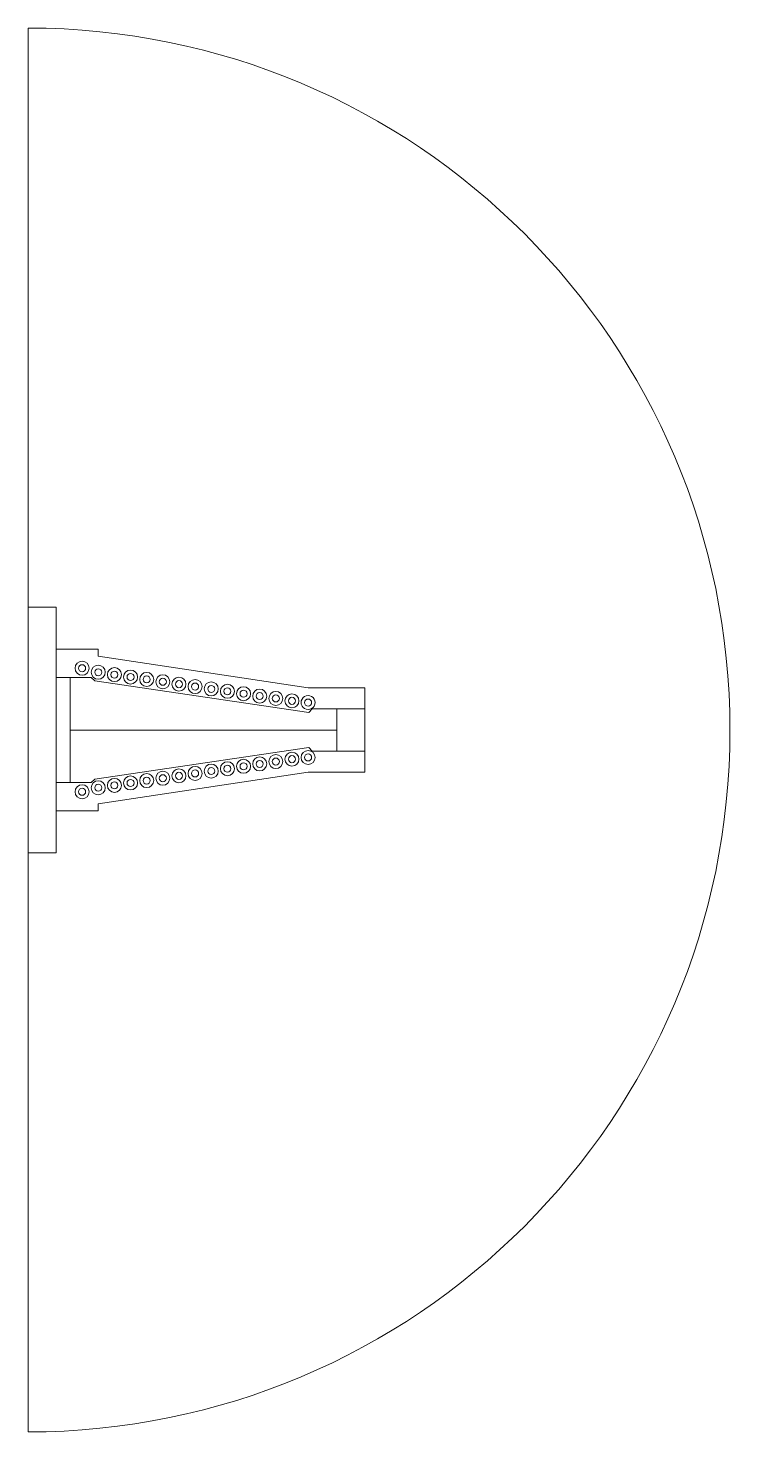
# Model space of a CAD drawing. Header units: millimetres. Extents: x 0 to 1, y -1 to 1.
import ezdxf

# ---------------------------------------------------------------- set-up
doc = ezdxf.new("R2010")
doc.units = ezdxf.units.MM
doc.layers.add('main', color=250, linetype='CONTINUOUS', lineweight=0)

msp = doc.modelspace()

# ---------------------------------------------------------------- linework, layer by layer
at = {"layer": 'main'}
for p, q in [((0, 1), (0, 0.175)), ((0.04, 0.175), (0, 0.175)), ((0, 0.175), (0, -0.175)), ((0.04, 0.175), (0.04, 0.115)), ((0.04, 0.115), (0.04, 0.075)), ((0.04, 0.115), (0.1, 0.115)), ((0.1, 0.115), (0.1, 0.105)), ((0.1, 0.105), (0.399, 0.06)), ((0.04, 0.075), (0.06, 0.075)), ((0.04, 0.075), (0.04, -0.075)), ((0.06, 0.075), (0.06, 0)), ((0.06, 0.075), (0.09, 0.075)), ((0.09, 0.075), (0.095, 0.07)), ((0.095, 0.07), (0.4, 0.025)), ((0.399, 0.06), (0.48, 0.06)), ((0.48, 0.06), (0.48, 0.03)), ((0.4, 0.025), (0.405, 0.03)), ((0.44, 0.03), (0.405, 0.03)), ((0.44, 0), (0.44, 0.03)), ((0.44, 0.03), (0.48, 0.03)), ((0.48, 0.03), (0.48, -0.03)), ((0.06, 0), (0.06, -0.075)), ((0.06, 0), (0.44, 0)), ((0.44, -0.03), (0.44, 0)), ((0.095, -0.07), (0.4, -0.025)), ((0.405, -0.03), (0.4, -0.025)), ((0.405, -0.03), (0.44, -0.03)), ((0.44, -0.03), (0.48, -0.03)), ((0.48, -0.03), (0.48, -0.06)), ((0.399, -0.06), (0.1, -0.105)), ((0.48, -0.06), (0.399, -0.06)), ((0.04, -0.075), (0.04, -0.115)), ((0.06, -0.075), (0.04, -0.075)), ((0.06, -0.075), (0.09, -0.075)), ((0.09, -0.075), (0.095, -0.07)), ((0.04, -0.115), (0.04, -0.175)), ((0.1, -0.115), (0.04, -0.115)), ((0.1, -0.105), (0.1, -0.115)), ((0, -0.175), (0.04, -0.175)), ((0, -0.175), (0, -1))]:
    msp.add_line(p, q, dxfattribs=at)
for centre, radius, start, end in [((0, 0), 1, 270, 90), ((0.077, 0.088), 0.01, 90, 270), ((0.077, 0.088), 0.005, 90, 270), ((0.077, 0.088), 0.01, 270, 90), ((0.077, 0.088), 0.005, 270, 90), ((0.1, 0.082262), 0.01, 90, 270), ((0.1, 0.082262), 0.005, 90, 270), ((0.1, 0.082262), 0.01, 270, 90), ((0.1, 0.082262), 0.005, 270, 90), ((0.123, 0.078869), 0.01, 90, 270), ((0.123, 0.078869), 0.005, 90, 270), ((0.123, 0.078869), 0.01, 270, 90), ((0.123, 0.078869), 0.005, 270, 90), ((0.146, 0.075475), 0.01, 90, 270), ((0.146, 0.075475), 0.005, 90, 270), ((0.146, 0.075475), 0.01, 270, 90), ((0.146, 0.075475), 0.005, 270, 90), ((0.169, 0.072082), 0.01, 90, 270), ((0.169, 0.072082), 0.01, 270, 90), ((0.169, 0.072082), 0.005, 90, 270), ((0.169, 0.072082), 0.005, 270, 90), ((0.192, 0.068689), 0.01, 90, 270), ((0.192, 0.068689), 0.005, 90, 270), ((0.192, 0.068689), 0.01, 270, 90), ((0.192, 0.068689), 0.005, 270, 90), ((0.215, 0.065295), 0.01, 90, 270), ((0.215, 0.065295), 0.005, 90, 270), ((0.215, 0.065295), 0.01, 270, 90), ((0.215, 0.065295), 0.005, 270, 90), ((0.238, 0.061902), 0.01, 90, 270), ((0.238, 0.061902), 0.005, 90, 270), ((0.238, 0.061902), 0.01, 270, 90), ((0.238, 0.061902), 0.005, 270, 90), ((0.261, 0.058508), 0.01, 90, 270), ((0.261, 0.058508), 0.005, 90, 270), ((0.261, 0.058508), 0.01, 270, 90), ((0.261, 0.058508), 0.005, 270, 90), ((0.284, 0.055115), 0.01, 90, 270), ((0.284, 0.055115), 0.005, 90, 270), ((0.284, 0.055115), 0.01, 270, 90), ((0.284, 0.055115), 0.005, 270, 90), ((0.307, 0.051721), 0.01, 90, 270), ((0.307, 0.051721), 0.01, 270, 90), ((0.307, 0.051721), 0.005, 90, 270), ((0.307, 0.051721), 0.005, 270, 90), ((0.33, 0.048328), 0.01, 90, 270), ((0.33, 0.048328), 0.005, 90, 270), ((0.33, 0.048328), 0.01, 270, 90), ((0.33, 0.048328), 0.005, 270, 90), ((0.353, 0.044934), 0.01, 90, 270), ((0.353, 0.044934), 0.005, 90, 270), ((0.353, 0.044934), 0.01, 270, 90), ((0.353, 0.044934), 0.005, 270, 90), ((0.376, 0.041541), 0.01, 90, 270), ((0.376, 0.041541), 0.005, 90, 270), ((0.376, 0.041541), 0.01, 270, 90), ((0.376, 0.041541), 0.005, 270, 90), ((0.399, 0.039147), 0.009999, 90.001319, 270.001319), ((0.399, 0.039148), 0.005, 90, 270), ((0.399, 0.039147), 0.01, 270.000525, 90.000525), ((0.399, 0.039148), 0.005, 270, 90), ((0.33, -0.048328), 0.01, 90, 270), ((0.33, -0.048328), 0.01, 270, 90), ((0.353, -0.044934), 0.01, 90, 270), ((0.353, -0.044934), 0.005, 90, 270), ((0.353, -0.044934), 0.01, 270, 90), ((0.353, -0.044934), 0.005, 270, 90), ((0.376, -0.041541), 0.01, 90, 270), ((0.376, -0.041541), 0.005, 90, 270), ((0.376, -0.041541), 0.01, 270, 90), ((0.376, -0.041541), 0.005, 270, 90), ((0.399, -0.039148), 0.01, 90, 270), ((0.399, -0.039148), 0.005, 90, 270), ((0.399, -0.039148), 0.01, 270, 90), ((0.399, -0.039148), 0.005, 270, 90), ((0.192, -0.068689), 0.01, 90, 270), ((0.192, -0.068689), 0.01, 270, 90), ((0.215, -0.065295), 0.01, 90, 270), ((0.215, -0.065295), 0.01, 270, 90), ((0.238, -0.061902), 0.01, 90, 270), ((0.238, -0.061902), 0.005, 90, 270), ((0.238, -0.061902), 0.01, 270, 90), ((0.238, -0.061902), 0.005, 270, 90), ((0.261, -0.058508), 0.01, 90, 270), ((0.261, -0.058508), 0.005, 90, 270), ((0.261, -0.058508), 0.01, 270, 90), ((0.261, -0.058508), 0.005, 270, 90), ((0.284, -0.055115), 0.01, 90, 270), ((0.284, -0.055115), 0.005, 90, 270), ((0.284, -0.055115), 0.01, 270, 90), ((0.284, -0.055115), 0.005, 270, 90), ((0.307, -0.051721), 0.01, 90, 270), ((0.307, -0.051721), 0.005, 90, 270), ((0.307, -0.051721), 0.01, 270, 90), ((0.307, -0.051721), 0.005, 270, 90), ((0.33, -0.048328), 0.005, 90, 270), ((0.33, -0.048328), 0.005, 270, 90), ((0.077, -0.088), 0.01, 90, 270), ((0.077, -0.088), 0.01, 270, 90), ((0.1, -0.082262), 0.01, 90, 270), ((0.1, -0.082262), 0.005, 90, 270), ((0.1, -0.082262), 0.01, 270, 90), ((0.1, -0.082262), 0.005, 270, 90), ((0.123, -0.078869), 0.01, 90, 270), ((0.123, -0.078869), 0.005, 90, 270), ((0.123, -0.078869), 0.01, 270, 90), ((0.123, -0.078869), 0.005, 270, 90), ((0.146, -0.075475), 0.01, 90, 270), ((0.146, -0.075475), 0.005, 90, 270), ((0.146, -0.075475), 0.01, 270, 90), ((0.146, -0.075475), 0.005, 270, 90), ((0.169, -0.072082), 0.01, 90, 270), ((0.169, -0.072082), 0.005, 90, 270), ((0.169, -0.072082), 0.01, 270, 90), ((0.169, -0.072082), 0.005, 270, 90), ((0.192, -0.068689), 0.005, 90, 270), ((0.192, -0.068689), 0.005, 270, 90), ((0.215, -0.065295), 0.005, 90, 270), ((0.215, -0.065295), 0.005, 270, 90), ((0.077, -0.088), 0.005, 90, 270), ((0.077, -0.088), 0.005, 270, 90)]:
    msp.add_arc(centre, radius, start, end, dxfattribs=at)

doc.saveas('drawing.dxf')
